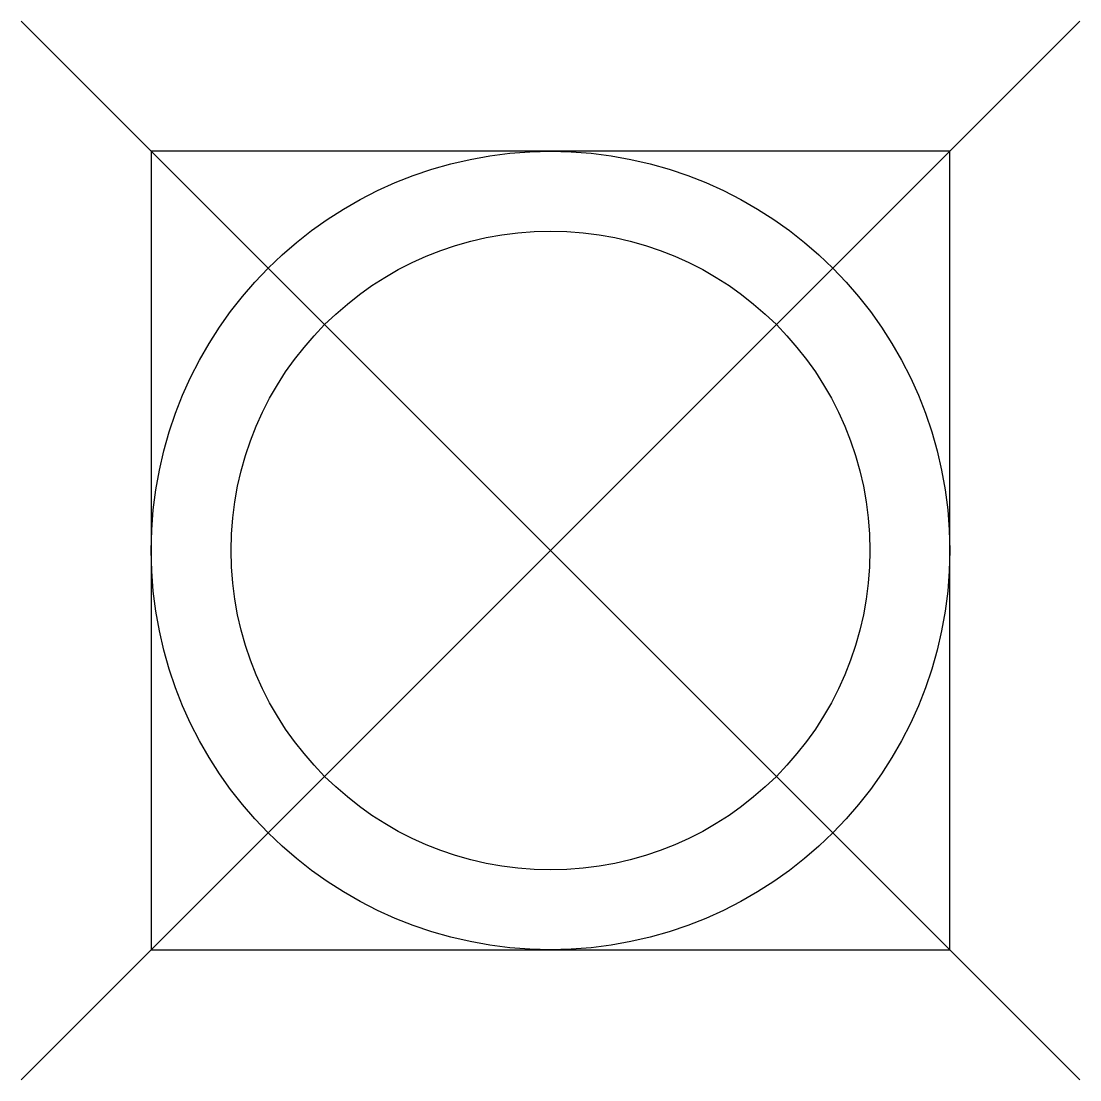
# Model space of a CAD drawing. Header units: metres. Extents: x -2.65 to 2.65, y -2.65 to 2.65.
import ezdxf

# ---------------------------------------------------------------- set-up
doc = ezdxf.new("R2010")
doc.units = ezdxf.units.M
doc.layers.get('0').update_dxf_attribs({"color": 150})

msp = doc.modelspace()

# ---------------------------------------------------------------- linework, layer by layer
for p, q in [((-2.6517, -2.6517), (2.6517, 2.6517)), ((2.6517, -2.6517), (-2.6517, 2.6517))]:
    msp.add_line(p, q)
at = {"flags": 128}
msp.add_lwpolyline([(-2, -2), (2, -2), (2, 2), (-2, 2)], close=True, dxfattribs=at)
for radius in [2, 1.6]:
    msp.add_circle((0, 0), radius)

doc.saveas('drawing.dxf')
